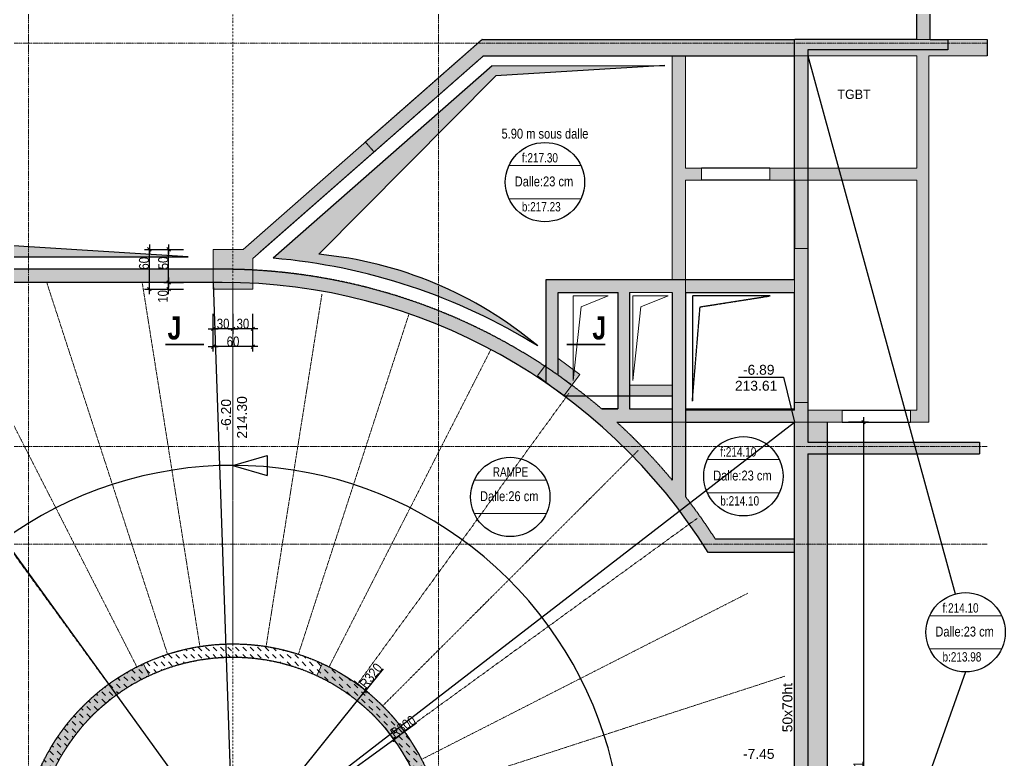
# Model space of a CAD drawing. Header units: millimetres. Extents: x -26249 to 60250, y -21218 to 23336.
# Drawn here: x -6370 to -4880, y 20428 to 21548 of the extents above; entities that cross this region are included whole.
import ezdxf
from ezdxf.enums import TextEntityAlignment as Align

# ---------------------------------------------------------------- set-up
doc = ezdxf.new("R2010")
doc.units = ezdxf.units.MM
for name, pattern in [('CACHEX2', [19.05, 12.7, -6.35]), ('Style de ligne -6', [1.04164, 0.625, -0.20828, 0.06943, -0.13893]), ('TIRETPTX2', [50.8, 25.4, -12.7, 0, -12.7]), ('VW-02', [0.69435, 0.48607, -0.20828])]:
    doc.linetypes.add(name, pattern=pattern)
for name, color, linetype in [('01_cote_gen', 4, 'Continuous'), ('01_linteaux', 2, 'Continuous'), ('01_murs_sup', 2, 'CACHEX2'), ('01_poch_BN', 9, 'Continuous'), ('01_poch_murs', 253, 'Continuous'), ('01_texte', 230, 'Continuous'), ('AA_COTES', 2, 'Continuous')]:
    doc.layers.add(name, color=color, linetype=linetype)
for name, color, linetype, lineweight in [('01_murs_coup', 5, 'Continuous', 60), ('B Général', 7, 'Continuous', 5), ('C ANNOTATIONS-prestations', 7, 'Continuous', 5)]:
    doc.layers.add(name, color=color, linetype=linetype, lineweight=lineweight)
doc.styles.add('Eurostile', font='')
doc.styles.add('impact', font='impact.ttf')
doc.styles.add('MATTE_TXT', font='arial.ttf')
doc.styles.add('STYLE2', font='ARIALN.TTF')
doc.styles.get('Eurostile').set_extended_font_data('Eurostile')
doc.dimstyles.new('JB50', dxfattribs={"dimscale": 0.1, "dimtxt": 150, "dimasz": 15, "dimexe": 0.1, "dimexo": 0.1, "dimgap": 0.09, "dimtad": 1, "dimdec": 1, "dimdsep": 46, "dimtxsty": 'STYLE2', "dimblk1": 'BOND_G', "dimblk2": 'BOND_D', "dimsah": 1, "dimcen": 1.5, "dimdle": 0.01, "dimse1": 1, "dimse2": 1, "dimclrd": 4, "dimclre": 2, "dimclrt": 6, "dimazin": 2, "dimtfac": 2.333333, "dimtdec": 1, "dimtix": 1, "dimtmove": 2, "dimatfit": 3, "dimldrblk": 'BOND_G', "dimfxl": 1, "dimtolj": 1, "dimtzin": 0, "dimarcsym": 0})
pattern_1 = [(135, (-42374.528, 30763.861), (-11.2253202, 9e-16), [7.9375, -7.9375])]

# ---------------------------------------------------------------- blocks, each defined once
blk = doc.blocks.new('BOND_D')
at = {"layer": 'AA_COTES', "color": 0}
for p, q in [((5, 0), (-5, 0)), ((-1.77, -1.77), (1.77, 1.77)), ((0, 5), (0, -15))]:
    blk.add_line(p, q, dxfattribs=at)
blk = doc.blocks.new('*D318')
at = {"layer": '01_cote_gen', "color": 4, "lineweight": -2, "ltscale": 3, "transparency": 16777216}
for p, q in [((-5769.9, 20484.1), (-5802.7, 20460.5)), ((-6047.3, 20284.2), (-5803.9, 20459.6))]:
    blk.add_line(p, q, dxfattribs=at)
at = {"layer": 'Defpoints', "color": 0, "ltscale": 3, "transparency": 16777216}
for p in [(-5803.9, 20459.6), (-6047.3, 20284.2)]:
    blk.add_point(p, dxfattribs=at)
at = {"layer": '01_cote_gen', "color": 4, "lineweight": -2, "ltscale": 3, "transparency": 16777216, "xscale": 1.5, "yscale": 1.5, "zscale": 1.5, "rotation": 215.7744916586666}
blk.add_blockref('BOND_D', (-5803.9, 20459.6), dxfattribs=at)
at = {"layer": '01_cote_gen', "color": 6, "ltscale": 3, "transparency": 16777216, "insert": (-5790.2, 20479), "char_height": 15, "attachment_point": 5, "rotation": 35.7745, "style": 'STYLE2'}
blk.add_mtext('\\A1;R300', dxfattribs=at)
blk = doc.blocks.new('BOND_G')
at = {"layer": 'AA_COTES', "color": 0}
for p, q in [((0, -5), (0, 15)), ((5, 0), (-5, 0)), ((1.77, 1.77), (-1.77, -1.77))]:
    blk.add_line(p, q, dxfattribs=at)
blk = doc.blocks.new('*D319')
at = {"layer": '01_cote_gen', "color": 4, "lineweight": -2, "ltscale": 3, "transparency": 16777216}
for p, q in [((-5820.5, 20566.3), (-5845.8, 20534.8)), ((-6047.3, 20284.2), (-5846.8, 20533.6))]:
    blk.add_line(p, q, dxfattribs=at)
at = {"layer": 'Defpoints', "color": 0, "ltscale": 3, "transparency": 16777216}
for p in [(-5846.8, 20533.6), (-6047.3, 20284.2)]:
    blk.add_point(p, dxfattribs=at)
at = {"layer": '01_cote_gen', "color": 4, "lineweight": -2, "ltscale": 3, "transparency": 16777216, "xscale": 1.5, "yscale": 1.5, "zscale": 1.5, "rotation": 231.1900700336635}
blk.add_blockref('BOND_D', (-5846.8, 20533.6), dxfattribs=at)
at = {"layer": '01_cote_gen', "color": 6, "ltscale": 3, "transparency": 16777216, "insert": (-5838.7, 20555.9), "char_height": 15, "attachment_point": 5, "rotation": 51.1901, "style": 'STYLE2'}
blk.add_mtext('\\A1;R320', dxfattribs=at)
blk = doc.blocks.new('*D342')
at = {"layer": '01_cote_gen', "color": 4, "lineweight": -2, "ltscale": 3, "transparency": 16777216}
blk.add_line((-5094.1, 20938.1), (-5094.1, 19887.1), dxfattribs=at)
at = {"layer": 'Defpoints', "color": 0, "ltscale": 3, "transparency": 16777216}
for p in [(-5126.1, 20939.6), (-5178.3, 19885.6), (-5094.1, 19885.6)]:
    blk.add_point(p, dxfattribs=at)
at = {"layer": '01_cote_gen', "color": 4, "lineweight": -2, "ltscale": 3, "transparency": 16777216, "xscale": 1.5, "yscale": 1.5, "zscale": 1.5}
for name, p, rotation in [('BOND_G', (-5094.1, 20939.6), 90), ('BOND_D', (-5094.1, 19885.6), 270)]:
    blk.add_blockref(name, p, dxfattribs=dict(at, rotation=rotation))
at = {"layer": '01_cote_gen', "color": 6, "ltscale": 3, "transparency": 16777216, "insert": (-5101.8, 20412.6), "char_height": 15, "attachment_point": 5, "rotation": 90, "style": 'STYLE2'}
blk.add_mtext('\\A1;551', dxfattribs=at)
blk = doc.blocks.new('*D343')
at = {"layer": '01_cote_gen', "color": 4, "lineweight": -2, "ltscale": 3, "transparency": 16777216}
blk.add_line((-6144.6, 21142.4), (-6144.6, 21149.4), dxfattribs=at)
at = {"layer": 'Defpoints', "color": 0, "ltscale": 3, "transparency": 16777216}
for p in [(-6144.6, 21150.9), (-6055.6, 21150.9), (-6055.6, 21140.9)]:
    blk.add_point(p, dxfattribs=at)
at = {"layer": '01_cote_gen', "color": 4, "lineweight": -2, "ltscale": 3, "transparency": 16777216, "xscale": 1.5, "yscale": 1.5, "zscale": 1.5}
for name, p, rotation in [('BOND_D', (-6144.6, 21150.9), 90), ('BOND_G', (-6144.6, 21140.9), 270)]:
    blk.add_blockref(name, p, dxfattribs=dict(at, rotation=rotation))
at = {"layer": '01_cote_gen', "color": 6, "ltscale": 3, "transparency": 16777216, "insert": (-6153.3, 21129.9), "char_height": 15, "attachment_point": 5, "rotation": 90, "style": 'STYLE2'}
blk.add_mtext('\\A1;10', dxfattribs=at)
blk = doc.blocks.new('*D344')
at = {"layer": '01_cote_gen', "color": 4, "lineweight": -2, "ltscale": 3, "transparency": 16777216}
blk.add_line((-6173.7, 21142.4), (-6173.7, 21199.4), dxfattribs=at)
at = {"layer": 'Defpoints', "color": 0, "ltscale": 3, "transparency": 16777216}
for p in [(-6173.7, 21200.9), (-6032.1, 21200.9), (-6017.3, 21140.9)]:
    blk.add_point(p, dxfattribs=at)
at = {"layer": '01_cote_gen', "color": 4, "lineweight": -2, "ltscale": 3, "transparency": 16777216, "xscale": 1.5, "yscale": 1.5, "zscale": 1.5}
for name, p, rotation in [('BOND_D', (-6173.7, 21200.9), 90), ('BOND_G', (-6173.7, 21140.9), 270)]:
    blk.add_blockref(name, p, dxfattribs=dict(at, rotation=rotation))
at = {"layer": '01_cote_gen', "color": 6, "ltscale": 3, "transparency": 16777216, "insert": (-6181.9, 21179.9), "char_height": 15, "attachment_point": 5, "rotation": 90, "style": 'STYLE2'}
blk.add_mtext('\\A1;60', dxfattribs=at)
blk = doc.blocks.new('*D345')
at = {"layer": '01_cote_gen', "color": 4, "lineweight": -2, "ltscale": 3, "transparency": 16777216}
blk.add_line((-6144.6, 21152.4), (-6144.6, 21199.4), dxfattribs=at)
at = {"layer": 'Defpoints', "color": 0, "ltscale": 3, "transparency": 16777216}
for p in [(-6144.6, 21200.9), (-6055.1, 21200.9), (-6055.1, 21150.9)]:
    blk.add_point(p, dxfattribs=at)
at = {"layer": '01_cote_gen', "color": 4, "lineweight": -2, "ltscale": 3, "transparency": 16777216, "xscale": 1.5, "yscale": 1.5, "zscale": 1.5}
for name, p, rotation in [('BOND_D', (-6144.6, 21200.9), 90), ('BOND_G', (-6144.6, 21150.9), 270)]:
    blk.add_blockref(name, p, dxfattribs=dict(at, rotation=rotation))
at = {"layer": '01_cote_gen', "color": 6, "ltscale": 3, "transparency": 16777216, "insert": (-6152.8, 21180.4), "char_height": 15, "attachment_point": 5, "rotation": 90, "style": 'STYLE2'}
blk.add_mtext('\\A1;50', dxfattribs=at)
blk = doc.blocks.new('*D346')
at = {"layer": '01_cote_gen', "color": 4, "lineweight": -2, "ltscale": 3, "transparency": 16777216}
blk.add_line((-6048.8, 21080.9), (-6075.8, 21080.9), dxfattribs=at)
at = {"layer": 'Defpoints', "color": 0, "ltscale": 3, "transparency": 16777216}
for p in [(-6077.3, 21200.9), (-6047.3, 21087.4), (-6077.3, 21080.9)]:
    blk.add_point(p, dxfattribs=at)
at = {"layer": '01_cote_gen', "color": 4, "lineweight": -2, "ltscale": 3, "transparency": 16777216, "xscale": 1.5, "yscale": 1.5, "zscale": 1.5, "rotation": 180}
blk.add_blockref('BOND_D', (-6077.3, 21080.9), dxfattribs=at)
at = {"layer": '01_cote_gen', "color": 4, "lineweight": -2, "ltscale": 3, "transparency": 16777216, "xscale": 1.5, "yscale": 1.5, "zscale": 1.5}
blk.add_blockref('BOND_G', (-6047.3, 21080.9), dxfattribs=at)
at = {"layer": '01_cote_gen', "color": 6, "ltscale": 3, "transparency": 16777216, "insert": (-6062.3, 21088.5), "char_height": 15, "attachment_point": 5, "style": 'STYLE2'}
blk.add_mtext('\\A1;30', dxfattribs=at)
blk = doc.blocks.new('*D347')
at = {"layer": '01_cote_gen', "color": 4, "lineweight": -2, "ltscale": 3, "transparency": 16777216}
blk.add_line((-6018.8, 21080.9), (-6045.8, 21080.9), dxfattribs=at)
at = {"layer": 'Defpoints', "color": 0, "ltscale": 3, "transparency": 16777216}
for p in [(-6017.3, 21140.9), (-6047.3, 21080.9), (-6047.3, 21073.4)]:
    blk.add_point(p, dxfattribs=at)
at = {"layer": '01_cote_gen', "color": 4, "lineweight": -2, "ltscale": 3, "transparency": 16777216, "xscale": 1.5, "yscale": 1.5, "zscale": 1.5, "rotation": 180}
blk.add_blockref('BOND_D', (-6047.3, 21080.9), dxfattribs=at)
at = {"layer": '01_cote_gen', "color": 4, "lineweight": -2, "ltscale": 3, "transparency": 16777216, "xscale": 1.5, "yscale": 1.5, "zscale": 1.5}
blk.add_blockref('BOND_G', (-6017.3, 21080.9), dxfattribs=at)
at = {"layer": '01_cote_gen', "color": 6, "ltscale": 3, "transparency": 16777216, "insert": (-6032.3, 21088.5), "char_height": 15, "attachment_point": 5, "style": 'STYLE2'}
blk.add_mtext('\\A1;30', dxfattribs=at)
blk = doc.blocks.new('*D88')
at = {"layer": '01_cote_gen', "color": 4, "lineweight": -2, "ltscale": 3, "transparency": 16777216}
blk.add_line((-6018.8, 21053.9), (-6075.8, 21053.9), dxfattribs=at)
at = {"layer": 'Defpoints', "color": 0, "ltscale": 3, "transparency": 16777216}
for p in [(-6077.3, 21103.4), (-6017.3, 21071.4), (-6077.3, 21053.9)]:
    blk.add_point(p, dxfattribs=at)
at = {"layer": '01_cote_gen', "color": 4, "lineweight": -2, "ltscale": 3, "transparency": 16777216, "xscale": 1.5, "yscale": 1.5, "zscale": 1.5, "rotation": 180}
blk.add_blockref('BOND_D', (-6077.3, 21053.9), dxfattribs=at)
at = {"layer": '01_cote_gen', "color": 4, "lineweight": -2, "ltscale": 3, "transparency": 16777216, "xscale": 1.5, "yscale": 1.5, "zscale": 1.5}
blk.add_blockref('BOND_G', (-6017.3, 21053.9), dxfattribs=at)
at = {"layer": '01_cote_gen', "color": 6, "ltscale": 3, "transparency": 16777216, "insert": (-6047.3, 21061.5), "char_height": 15, "attachment_point": 5, "style": 'STYLE2'}
blk.add_mtext('\\A1;60', dxfattribs=at)

msp = doc.modelspace()

# ---------------------------------------------------------------- hatches: boundary and pattern name
at = {"layer": '01_murs_sup', "ltscale": 3}
h = msp.add_hatch(dxfattribs=at)
h.set_pattern_fill('DASH', color=256, scale=2.5, angle=135)
h.set_pattern_definition(pattern_1)
h.paths.add_polyline_path([(-4966.33, 21518.602), (-4993.33, 21518.602), (-4993.33, 22053.615, -0.4144497), (-5033.336, 22071.589), (-5125.371, 22071.589, -0.69006556), (-5183.336, 22071.589), (-5275.371, 22071.589, -0.69006556), (-5333.336, 22071.589), (-5425.371, 22071.589, -0.68666796), (-5483.233, 22071.322), (-5575.17, 22070.47, -0.66670859), (-5632.35, 22068.029, 0.01891787), (-5722.647, 22056.904, -0.68126896), (-5779.367, 22046.324, 0.01891333), (-5867.581, 22024.154, -0.68126896), (-5922.564, 22006.662, 0.01891333), (-6007.371, 21973.784, -0.01423605), (-6007.321, 21972.019, -0.50361603), (-6047.344, 21942.362), (-6047.344, 21927.895, -0.10499224), (-5572.746, 22046.589), (-5013.33, 22046.589), (-5013.33, 21518.602), (-5198.323, 21518.602), (-5198.326, 21155.602), (-5573.58, 21155.602), (-5573.58, 21022.833, -0.00615357), (-5555.58, 21010.544), (-5555.58, 21135.602), (-5465.58, 21135.602), (-5465.58, 20959.602), (-5489.722, 20959.602, 0.02351984), (-5555.58, 21010.544, 0.14927664), (-6047.344, 21170.775), (-6047.344, 21150.771, -0.25407755), (-5328.928, 20742.602), (-5198.329, 20742.602), (-5198.333, 20284.242), (-5178.33, 20284.242), (-5178.33, 20891.547), (-4918.616, 20891.547), (-4918.616, 20909.547), (-5178.33, 20909.547), (-5178.33, 21502.602), (-4966.33, 21502.602)])
h.paths.add_polyline_path([(-5198.326, 21135.602), (-5198.327, 20959.602), (-5363.33, 20959.602), (-5363.33, 20939.602), (-5198.328, 20939.602), (-5198.329, 20762.602), (-5317.898, 20762.602, 0.02228495), (-5363.33, 20827.102), (-5363.33, 20939.602), (-5383.33, 20939.602), (-5383.33, 20852.024, 0.03424284), (-5467.033, 20939.602), (-5383.33, 20939.602), (-5383.33, 20959.602), (-5447.58, 20959.602), (-5447.58, 20959.602), (-5447.58, 21135.602), (-5383.33, 21135.602), (-5383.33, 20959.602), (-5363.33, 20959.602), (-5363.33, 21135.602)], flags=16)
h.paths.add_polyline_path([(-5198.323, 21518.602), (-5670.62, 21518.602), (-5847.21, 21363.378), (-5834.006, 21348.356), (-5668.768, 21493.602), (-5198.323, 21493.602)], flags=17)
h = msp.add_hatch(dxfattribs=at)
h.set_pattern_fill('DASH', color=256, scale=2.5, angle=135)
h.set_pattern_definition(pattern_1)
h.paths.add_polyline_path([(-6047.344, 21927.895), (-6047.344, 21942.362, -0.11781311), (-6059.777, 21949.645, 0.01891333), (-6139.883, 21906.56, -0.0451712), (-6139.379, 21900.993, -0.61710708), (-6188.913, 21876.143, 0.01891333), (-6263.095, 21823.51, -0.07619286), (-6261.672, 21814.225, -0.57521779), (-6308, 21787.279, 0.01891333), (-6375.126, 21725.901, -0.10736101), (-6372.332, 21713.039, -0.53479232), (-6415.221, 21684.41, 0.01891333), (-6474.266, 21615.222, -0.13873675), (-6469.671, 21598.981, -0.49568183), (-6508.939, 21569.104, 0.01891333), (-6559.002, 21493.163, -0.1703828), (-6552.203, 21473.79, -0.45775191), (-6587.723, 21443.122, 0.01891333), (-6628.041, 21361.588, -0.202364), (-6618.668, 21339.378, -0.42088055), (-6650.372, 21308.386, 0.0094054), (-6666.082, 21265.957), (-6690.554, 21184.398, -0.23245194), (-6678.493, 21159.856, -0.39264435), (-6707.195, 21128.941), (-6722.381, 21078.33, -0.23012756), (-6710.535, 21053.955, -0.39010005), (-6738.964, 21023.062), (-6765.53, 20934.526, -0.22696715), (-6753.975, 20910.383, -0.38664349), (-6782.034, 20879.523), (-6808.68, 20790.718, -0.22379554), (-6797.416, 20766.811, -0.38317802), (-6825.102, 20735.989), (-6851.832, 20646.904, -0.22061203), (-6840.856, 20623.239, -0.37970291), (-6868.168, 20592.459), (-6894.779, 20503.775, -0.23323419), (-6882.644, 20479.176, -0.39358937), (-6911.447, 20448.254), (-6937.927, 20360.102, -0.23315293), (-6925.8, 20335.509, -0.31949789), (-6946.643, 20306.22), (-6946.112, 20284.242), (-6921.104, 20284.242), (-6922.111, 20325.856), (-6674.268, 21150.928), (-6063.828, 21150.928, -0.00476163), (-6047.344, 21150.771), (-6047.344, 21170.775, 0.00465407), (-6063.828, 21170.928), (-6668.26, 21170.928), (-6640.5, 21263.342, -0.19637811)])
h = msp.add_hatch(dxfattribs=at)
h.set_pattern_fill('DASH', color=256, scale=2.5, angle=135)
h.set_pattern_definition(pattern_1)
h.paths.add_polyline_path([(-6047.344, 20604.242), (-6047.344, 20584.242, -0.41421356), (-5747.344, 20284.242), (-5727.344, 20284.242, 0.41421356)])
h.paths.add_polyline_path([(-5727.344, 20284.242), (-5747.344, 20284.242, -0.41421356), (-6047.344, 19984.242), (-6047.344, 19964.242, 0.41421356)])
h.paths.add_polyline_path([(-6347.344, 20284.242), (-6367.344, 20284.242, 0.41421356), (-6047.344, 19964.242), (-6047.344, 19984.242, -0.41421356)])
h.paths.add_polyline_path([(-6047.344, 20584.242), (-6047.344, 20604.242, 0.41421356), (-6367.344, 20284.242), (-6347.344, 20284.242, -0.41421356)])
at = {"layer": '01_poch_BN', "ltscale": 3}
h = msp.add_hatch(color=256, dxfattribs=at)
h.dxf.hatch_style = 1
h.paths.add_polyline_path([(-5178.33, 20939.64), (-5198.279, 20939.64), (-5198.328, 20939.602), (-5198.328, 20902.894), (-5148.328, 20902.894), (-5148.328, 20909.547), (-5178.33, 20909.547)])
h.paths.add_polyline_path([(-5148.328, 20939.64), (-5178.33, 20939.64), (-5178.33, 20909.547), (-5148.328, 20909.547)])
h.paths.add_polyline_path([(-5148.328, 20902.894), (-5198.328, 20902.894), (-5198.329, 20754.894), (-5178.33, 20754.894), (-5178.33, 20891.547), (-5148.328, 20891.547)])
h.paths.add_polyline_path([(-5148.328, 20891.547), (-5178.33, 20891.547), (-5178.33, 20754.894), (-5148.329, 20754.894)], flags=17)
h.paths.add_polyline_path([(-5178.33, 20754.894), (-5198.329, 20754.894), (-5198.332, 20418.712), (-5178.33, 20421.88)], flags=16)
h.paths.add_polyline_path([(-5148.329, 20754.894), (-5198.329, 20754.894), (-5198.332, 20388.609), (-5198.321, 20388.586), (-5198.329, 20388.585), (-5198.331, 20144.894), (-5148.334, 20144.894)])
h = msp.add_hatch(color=256, dxfattribs=at)
h.dxf.hatch_style = 1
h.paths.add_polyline_path([(-5178.33, 20754.894), (-5198.329, 20754.894), (-5198.332, 20418.712), (-5178.33, 20421.88)])
at = {"layer": '01_poch_murs', "ltscale": 3}
h = msp.add_hatch(color=256, dxfattribs=at)
h.dxf.hatch_style = 1
h.paths.add_polyline_path([(-5033.336, 22071.589), (-5125.371, 22071.589, -0.69006556), (-5183.336, 22071.589), (-5275.371, 22071.589, -0.69006556), (-5333.336, 22071.589), (-5425.371, 22071.589, -0.68666796), (-5483.233, 22071.322), (-5575.17, 22070.47, -0.66670859), (-5632.35, 22068.029, 0.01891787), (-5722.647, 22056.904, -0.20580765), (-5736.395, 22036.645), (-5736.395, 22029.215, -0.05293556), (-5488.325, 22046.589), (-5013.33, 22046.589), (-5013.33, 22052.917, -0.23263502)])
h.paths.add_polyline_path([(-5736.395, 22029.215), (-5736.395, 22036.645, -0.41699438), (-5779.367, 22046.324, 0.01891333), (-5867.581, 22024.154, -0.68126896), (-5922.564, 22006.662, 0.01891333), (-6007.371, 21973.784, -0.01423605), (-6007.321, 21972.019, -0.50361603), (-6047.344, 21942.362), (-6047.344, 21927.895, -0.0697597)])
h.paths.add_polyline_path([(-6047.344, 21927.895), (-6047.344, 21942.362, -0.11781311), (-6059.777, 21949.645, 0.01891333), (-6139.883, 21906.56, -0.0451712), (-6139.379, 21900.993, -0.61710708), (-6188.913, 21876.143, 0.01891333), (-6263.095, 21823.51, -0.07619286), (-6261.672, 21814.225, -0.57521779), (-6308, 21787.279, 0.01349978), (-6356.393, 21743.983), (-6356.393, 21709.262, -0.08088505)])
h.paths.add_polyline_path([(-6356.393, 21709.262), (-6356.393, 21743.983, 0.00541217), (-6375.126, 21725.901, -0.10736101), (-6372.332, 21713.039, -0.53479232), (-6415.221, 21684.41, 0.01891333), (-6474.266, 21615.222, -0.13873675), (-6469.671, 21598.981, -0.49568183), (-6508.939, 21569.104, 0.01408744), (-6546.778, 21512.894), (-6517.064, 21512.894, -0.05401596)])
h = msp.add_hatch(color=256, dxfattribs=at)
h.dxf.hatch_style = 1
h.paths.add_polyline_path([(-6047.344, 21875.384), (-6047.344, 21905.592, 0.08307038), (-6356.393, 21680.97), (-6356.393, 21635.306, -0.08489478)])
h.paths.add_polyline_path([(-5736.395, 21988.218), (-5736.395, 22008.897, 0.07111294), (-6047.344, 21905.592), (-6047.344, 21875.384, -0.07161058)])
h.paths.add_polyline_path([(-5506.321, 22012.533), (-5032.65, 22026.647), (-5570.751, 22026.647, 0.03602076), (-5736.395, 22008.897), (-5736.395, 21988.218, -0.04995377)])
h.paths.add_polyline_path([(-6356.393, 21635.306), (-6356.393, 21680.97, 0.04688702), (-6493.099, 21512.894), (-6454.063, 21512.894, -0.03376747)])
h.paths.add_polyline_path([(-6454.063, 21512.894), (-6493.099, 21512.894, 0.07741648), (-6643.15, 21189.65), (-6356.393, 21189.65), (-6356.393, 21204.91), (-6600.65, 21220.361, -0.07082697)])
h.paths.add_polyline_path([(-6356.393, 21204.91), (-6356.393, 21189.65), (-6115.15, 21189.65)])
h = msp.add_hatch(color=256, dxfattribs=at)
h.dxf.hatch_style = 1
h.paths.add_polyline_path([(-4907.15, 21512.894), (-5677.115, 21512.894), (-5736.395, 21460.786), (-5736.395, 21434.157), (-5668.768, 21493.602), (-5383.33, 21493.602), (-5383.33, 21155.602), (-5573.58, 21155.602), (-5573.58, 20998.861), (-5546.903, 20979.602), (-5535.192, 20995.329), (-5556.33, 21011.069), (-5555.58, 21135.602), (-5465.117, 21135.602), (-5465.117, 20979.602), (-5383.33, 20979.602), (-5383.33, 20939.64), (-5126.097, 20939.64), (-5126.097, 20957.64), (-5178.33, 20957.64), (-5178.33, 20969.602), (-5198.33, 20969.602), (-5198.33, 20957.64), (-5363.33, 20957.64), (-5363.33, 21305.602), (-5338.956, 21305.602), (-5338.956, 21323.602), (-5363.33, 21323.602), (-5363.33, 21493.602), (-5013.253, 21493.602), (-5013.253, 21323.602), (-5235.756, 21323.602), (-5235.756, 21305.602), (-5013.253, 21305.602), (-5013.253, 20957.64), (-5022.897, 20957.64), (-5022.897, 20939.64), (-4995.253, 20939.64), (-4995.253, 21493.602), (-4907.15, 21493.602)])
h.paths.add_polyline_path([(-5383.33, 20995.643), (-5447.58, 20995.643), (-5447.58, 21135.602), (-5383.33, 21135.602)], flags=16)
h.paths.add_polyline_path([(-5389.615, 21130.602), (-5430.885, 21113.991), (-5442.58, 21002.8), (-5442.58, 21130.602)], flags=0)
h.paths.add_polyline_path([(-4907.15, 21518.602), (-5670.62, 21518.602), (-5677.115, 21512.894), (-4907.15, 21512.894)])
h.paths.add_polyline_path([(-5736.395, 21434.157), (-5736.395, 21460.786), (-6032.106, 21200.851), (-6047.344, 21200.851), (-6047.344, 21140.851), (-6017.344, 21140.851), (-6017.344, 21187.198)])
h.paths.add_polyline_path([(-6047.344, 21200.851), (-6077.344, 21200.851), (-6077.344, 21140.851), (-6047.344, 21140.851)])
h.paths.add_polyline_path([(-5178.33, 21202.402), (-5198.33, 21202.402), (-5198.33, 20969.602), (-5178.33, 20969.602)], flags=17)
h = msp.add_hatch(color=256, dxfattribs=at)
h.dxf.hatch_style = 1
h.paths.add_polyline_path([(-5394.65, 21478.861), (-5655.564, 21478.581), (-5736.395, 21407.529), (-5736.395, 21376.341), (-5650.15, 21463.361)])
h.paths.add_polyline_path([(-5736.395, 21376.341), (-5736.395, 21407.529), (-5986.564, 21187.626, -0.07125994), (-5736.395, 21129.654), (-5736.395, 21147.191, 0.07779201), (-5917.558, 21193.551)])
h.paths.add_polyline_path([(-5736.395, 21147.191), (-5736.395, 21129.654, -0.04634401), (-5586.503, 21054.903, 0.07317532)])
h = msp.add_hatch(color=256, dxfattribs=at)
h.dxf.hatch_style = 1
h.paths.add_polyline_path([(-5573.58, 21022.833, 0.00078716), (-5575.904, 21024.373), (-5587.006, 21009.465), (-5573.58, 20999.468)])
h.paths.add_polyline_path([(-5573.58, 21027.494), (-5575.904, 21024.373, -0.00078716), (-5573.58, 21022.833)])
h.paths.add_polyline_path([(-5555.58, 21035.936), (-5555.58, 21010.544, -0.00718338), (-5534.958, 20995.643), (-5523.013, 21011.684), (-5531.218, 21017.794), (-5532.795, 21002.8), (-5532.795, 21018.969)])
h = msp.add_hatch(color=256, dxfattribs=at)
h.dxf.hatch_style = 1
h.paths.add_polyline_path([(-5912.277, 20574.339), (-5920.718, 20556.208, -0.29163258), (-5747.344, 20284.242), (-5736.395, 20284.242), (-5736.395, 20359.81, 0.22799345)])
h.paths.add_polyline_path([(-5736.395, 20284.242), (-5747.344, 20284.242, -0.12135619), (-5781.671, 20144.894), (-5759.278, 20144.894, 0.05308695), (-5736.395, 20208.673)])
h.paths.add_polyline_path([(-5736.395, 20359.81), (-5736.395, 20284.242), (-5727.344, 20284.242, 0.05967155)])
h.paths.add_polyline_path([(-5727.344, 20284.242), (-5736.395, 20284.242), (-5736.395, 20208.673, 0.05967155)])
h.paths.add_polyline_path([(-5759.278, 20144.894), (-5781.671, 20144.894, -0.27884077), (-6047.344, 19984.242), (-6047.344, 19964.242, 0.28762041)])
h.paths.add_polyline_path([(-6313.017, 20144.894), (-6335.41, 20144.894, 0.28762041), (-6047.344, 19964.242), (-6047.344, 19984.242, -0.27884077)])
h.paths.add_polyline_path([(-6347.344, 20284.242), (-6356.393, 20284.242), (-6356.393, 20201.241, 0.04707821), (-6335.41, 20144.894), (-6313.017, 20144.894, -0.12135619)])
h.paths.add_polyline_path([(-6356.393, 20284.242), (-6367.344, 20284.242, 0.06568881), (-6356.393, 20201.241)])
h.paths.add_polyline_path([(-6356.393, 20367.243, 0.06568881), (-6367.344, 20284.242), (-6356.393, 20284.242)])
h.paths.add_polyline_path([(-6173.97, 20556.208), (-6182.412, 20574.339, 0.22169673), (-6356.393, 20367.243), (-6356.393, 20284.242), (-6347.344, 20284.242, -0.29163258)])

# ---------------------------------------------------------------- linework, layer by layer
at = {"layer": '01_cote_gen', "ltscale": 3}
for p, q in [((-6115.15, 21189.65), (-6600.65, 21220.361)), ((-6643.15, 21189.65), (-6115.15, 21189.65)), ((-4918.616, 20909.547), (-4918.616, 20891.547))]:
    msp.add_line(p, q, dxfattribs=at)
for centre, radius, start, end in [((-5530.536, 20869.62), 1157.726, 88.009343, 163.952733), ((-5499.974, 20851.812), 1160.739, 90.313258, 161.487465)]:
    msp.add_arc(centre, radius, start, end, dxfattribs=at)
at = {"layer": '01_linteaux'}
for p, q in [((-5013.33, 21518.602), (-5013.33, 22046.589)), ((-5235.756, 21323.602), (-5338.956, 21323.602)), ((-5235.756, 21305.602), (-5338.956, 21305.602)), ((-5198.325, 21305.602), (-5198.325, 21202.402)), ((-5178.33, 21305.602), (-5178.33, 21206.075)), ((-6075.669, 21170.849), (-6668.284, 21170.849)), ((-6063.828, 21150.928), (-6674.268, 21150.928)), ((-5126.097, 20957.64), (-5022.897, 20957.64)), ((-5198.334, 20134.602), (-5198.328, 20939.64)), ((-5148.334, 20134.602), (-5148.328, 20939.64)), ((-5126.097, 20939.64), (-5022.897, 20939.64))]:
    msp.add_line(p, q, dxfattribs=at)
at = {"layer": '01_linteaux', "linetype": 'TIRETPTX2', "ltscale": 0.07}
msp.add_arc((-5530.536, 20869.62), 1213.726, 91.990923, 160.61055, dxfattribs=at)
at = {"layer": '01_linteaux'}
msp.add_arc((-6063.828, 20285.433), 865.495, 31.885061, 90, dxfattribs=at)
at = {"layer": '01_murs_coup', "linetype": 'TIRETPTX2', "lineweight": 5, "ltscale": 0.1}
msp.add_line((-6047.344, 22380.041), (-6047.344, 19006.33), dxfattribs=at)
at = {"layer": '01_murs_coup', "linetype": 'Continuous', "lineweight": 5}
for p, q in [((-5670.62, 21518.602), (-6032.106, 21200.851)), ((-5670.62, 21518.602), (-6024.129, 21207.863)), ((-5670.62, 21518.602), (-4907.15, 21518.602)), ((-5670.62, 21518.602), (-4907.15, 21518.602)), ((-5668.768, 21493.602), (-6017.344, 21187.198)), ((-5668.768, 21493.602), (-6005.999, 21197.171)), ((-5668.768, 21493.602), (-5383.33, 21493.602)), ((-5668.768, 21493.602), (-5383.33, 21493.602)), ((-5383.33, 21155.602), (-5383.33, 21493.602)), ((-5383.33, 21155.602), (-5383.33, 21493.602)), ((-5363.33, 21323.602), (-5363.33, 21493.602)), ((-5363.33, 21323.602), (-5363.33, 21493.602)), ((-5363.33, 21493.602), (-5013.253, 21493.602)), ((-5363.33, 21493.602), (-5013.253, 21493.602)), ((-5013.253, 21323.602), (-5013.253, 21493.602)), ((-5013.253, 21323.602), (-5013.253, 21493.602)), ((-4995.253, 20939.64), (-4995.253, 21493.602)), ((-4995.253, 20939.64), (-4995.253, 21493.602)), ((-4995.253, 21493.602), (-4907.15, 21493.602)), ((-4995.253, 21493.602), (-4907.15, 21493.602)), ((-5630.159, 21327.752), (-5521.14, 21327.752)), ((-5363.33, 21323.602), (-5338.956, 21323.602)), ((-5363.33, 21323.602), (-5338.956, 21323.602)), ((-5338.956, 21305.602), (-5338.956, 21323.602)), ((-5235.756, 21323.602), (-5013.253, 21323.602)), ((-5235.756, 21323.602), (-5013.253, 21323.602)), ((-5235.756, 21305.602), (-5235.756, 21323.602)), ((-5363.33, 20957.64), (-5363.33, 21305.602)), ((-5363.33, 20957.64), (-5363.33, 21305.602)), ((-5363.33, 21305.602), (-5338.956, 21305.602)), ((-5363.33, 21305.602), (-5338.956, 21305.602)), ((-5235.756, 21305.602), (-5013.253, 21305.602)), ((-5178.33, 21305.602), (-5013.253, 21305.602)), ((-5013.253, 20957.64), (-5013.253, 21305.602)), ((-5013.253, 20957.64), (-5013.253, 21305.602)), ((-5630.159, 21277.602), (-5521.14, 21277.602)), ((-6077.344, 21200.851), (-6077.344, 21140.851)), ((-6032.106, 21200.851), (-6077.344, 21200.851)), ((-5198.33, 21202.402), (-5198.33, 20957.64)), ((-5198.33, 21202.402), (-5198.33, 20957.64)), ((-5198.33, 21202.402), (-5178.33, 21202.402)), ((-5178.33, 21202.402), (-5178.33, 20957.64)), ((-5178.33, 21202.402), (-5178.33, 20957.64)), ((-6017.344, 21187.198), (-6017.344, 21140.851)), ((-5383.33, 21155.602), (-5573.58, 21155.602)), ((-5573.58, 21155.602), (-5573.58, 21027.494)), ((-6017.344, 21140.851), (-6077.344, 21140.851)), ((-5555.58, 21135.602), (-5556.178, 21036.381)), ((-5465.117, 21135.602), (-5555.58, 21135.602)), ((-5465.117, 20979.602), (-5465.117, 21135.602)), ((-5447.58, 21135.602), (-5383.33, 21135.602)), ((-5447.58, 21135.602), (-5383.33, 21135.602)), ((-5383.33, 21135.602), (-5447.58, 21135.602)), ((-5447.58, 20995.643), (-5447.58, 21135.602)), ((-5383.33, 20995.643), (-5383.33, 21135.602)), ((-5383.33, 20995.643), (-5383.33, 21135.602)), ((-5587.006, 21009.465), (-5573.58, 21027.494)), ((-5523.013, 21011.684), (-5556.178, 21036.381)), ((-5546.903, 20979.602), (-5523.013, 21011.684)), ((-5546.903, 20979.602), (-5587.006, 21009.465)), ((-5546.903, 20979.602), (-5573.58, 20998.861)), ((-5556.33, 21011.069), (-5535.192, 20995.329)), ((-5447.58, 20995.643), (-5383.33, 20995.643)), ((-5383.33, 20979.602), (-5465.117, 20979.602)), ((-5383.33, 20939.64), (-5383.33, 20979.602)), ((-5383.33, 20939.64), (-5383.33, 20979.602)), ((-5198.329, 20969.602), (-5178.399, 20969.602)), ((-5188.329, 20969.602), (-5178.399, 20969.602)), ((-5363.33, 20957.64), (-5198.33, 20957.64)), ((-5363.33, 20957.64), (-5198.33, 20957.64)), ((-5178.33, 20957.64), (-5126.097, 20957.64)), ((-5178.33, 20957.64), (-5126.097, 20957.64)), ((-5126.097, 20939.64), (-5126.097, 20957.64)), ((-5022.897, 20957.64), (-5013.253, 20957.64)), ((-5022.897, 20957.64), (-5013.253, 20957.64)), ((-5022.897, 20939.64), (-5022.897, 20957.64)), ((-5383.33, 20939.64), (-5126.097, 20939.64)), ((-5383.33, 20939.64), (-5126.097, 20939.64)), ((-5022.897, 20939.64), (-4995.253, 20939.64)), ((-5022.897, 20939.64), (-4995.253, 20939.64)), ((-5330.159, 20882.935), (-5221.14, 20882.935)), ((-5682.659, 20851.654), (-5573.64, 20851.654)), ((-5330.159, 20832.786), (-5221.14, 20832.786)), ((-5682.659, 20801.505), (-5573.64, 20801.505)), ((-4994.159, 20646.935), (-4885.14, 20646.935)), ((-4994.159, 20596.786), (-4885.14, 20596.786)), ((-6182.412, 20574.339), (-6173.97, 20556.208)), ((-5912.277, 20574.339), (-5920.718, 20556.208))]:
    msp.add_line(p, q, dxfattribs=at)
for centre, radius, start, end in [((-5530.536, 20869.62), 1177.726, 87.946051, 160.469587), ((-6047.344, 20284.242), 320, 114.96638, 65.03362), ((-6047.344, 20284.242), 300, 114.96638, 65.03362)]:
    msp.add_arc(centre, radius, start, end, dxfattribs=at)
at = {"layer": '01_murs_sup', "ltscale": 0.05}
for p, q in [((-4993.33, 21518.602), (-4993.33, 22071.589)), ((-5670.62, 21518.602), (-5847.21, 21363.378)), ((-5670.62, 21518.602), (-5198.33, 21518.602)), ((-5198.326, 21155.602), (-5198.323, 21518.602)), ((-5013.33, 21518.602), (-5198.323, 21518.602)), ((-4993.33, 21518.602), (-4966.33, 21518.602)), ((-4966.33, 21518.602), (-4966.33, 21502.602)), ((-5668.768, 21493.602), (-5834.006, 21348.356)), ((-5668.768, 21493.602), (-5198.33, 21493.602)), ((-5178.33, 21502.602), (-5178.33, 20909.547)), ((-4966.33, 21502.602), (-5178.33, 21502.602)), ((-5834.006, 21348.356), (-5847.21, 21363.378)), ((-5573.58, 21155.602), (-5198.326, 21155.602)), ((-5573.58, 20998.861), (-5573.58, 21155.602)), ((-5573.58, 21155.602), (-5198.326, 21155.602)), ((-5573.58, 20998.861), (-5573.58, 21155.602)), ((-5573.58, 20998.861), (-5573.58, 21155.602)), ((-5555.58, 21135.602), (-5465.58, 21135.602)), ((-5555.58, 21010.544), (-5555.58, 21135.602)), ((-5555.58, 21135.602), (-5465.58, 21135.602)), ((-5555.58, 21135.602), (-5465.58, 21135.602)), ((-5555.58, 21010.544), (-5555.58, 21135.602)), ((-5555.58, 21010.544), (-5555.58, 21135.602)), ((-5465.58, 21135.602), (-5465.58, 20959.602)), ((-5465.58, 21135.602), (-5465.58, 20959.602)), ((-5447.58, 21135.602), (-5447.58, 20959.602)), ((-5447.58, 21135.602), (-5447.58, 20959.602)), ((-5383.33, 21135.602), (-5383.33, 20959.602)), ((-5383.33, 21135.602), (-5383.33, 20959.602)), ((-5383.33, 21135.602), (-5383.33, 20852.024)), ((-5383.33, 21135.602), (-5383.33, 20852.024)), ((-5363.33, 21135.602), (-5198.326, 21135.602)), ((-5363.33, 21135.602), (-5198.326, 21135.602)), ((-5363.33, 21135.602), (-5363.33, 20959.602)), ((-5363.33, 21135.602), (-5198.326, 21135.602)), ((-5363.33, 21135.602), (-5198.326, 21135.602)), ((-5363.33, 21135.602), (-5363.33, 20827.102)), ((-5363.33, 21135.602), (-5363.33, 20827.102)), ((-5198.327, 20959.602), (-5198.326, 21135.602)), ((-5198.327, 20959.602), (-5198.326, 21135.602)), ((-5546.903, 20979.602), (-5383.33, 20979.602)), ((-5465.58, 20959.602), (-5489.722, 20959.602)), ((-5489.722, 20959.602), (-5465.58, 20959.602)), ((-5489.722, 20959.602), (-5465.58, 20959.602)), ((-5447.58, 20959.602), (-5383.33, 20959.602)), ((-5447.58, 20959.602), (-5383.33, 20959.602)), ((-5363.33, 20959.602), (-5198.327, 20959.602)), ((-5363.33, 20959.602), (-5198.327, 20959.602)), ((-5467.033, 20939.602), (-5383.33, 20939.602)), ((-5467.033, 20939.602), (-5383.33, 20939.602)), ((-5383.33, 20939.602), (-5383.33, 20852.024)), ((-5383.33, 20939.602), (-5383.33, 20852.024)), ((-5363.33, 20939.602), (-5363.33, 20827.102)), ((-5363.33, 20939.602), (-5198.328, 20939.602)), ((-5363.33, 20939.602), (-5198.328, 20939.602)), ((-5178.328, 20909.547), (-4918.616, 20909.547)), ((-5178.33, 20891.547), (-4918.616, 20891.547)), ((-5178.33, 20891.547), (-5178.33, 20150.602)), ((-5198.329, 20762.602), (-5317.898, 20762.602)), ((-5198.329, 20762.602), (-5317.898, 20762.602)), ((-5198.329, 20742.602), (-5328.928, 20742.602)), ((-5198.329, 20742.602), (-5328.928, 20742.602)), ((-5198.335, 20057.603), (-5198.329, 20742.602))]:
    msp.add_line(p, q, dxfattribs=at)
at = {"layer": '01_murs_sup', "ltscale": 0.05, "flags": 128}
msp.add_lwpolyline([(-5341.1, 21113.991), (-5235.295, 21130.602), (-5352.795, 21130.602), (-5352.795, 20971.214)], close=True, dxfattribs=at)
at = {"layer": '01_murs_sup', "ltscale": 0.05}
for radius in [320, 300]:
    msp.add_circle((-6047.344, 20284.242), radius, dxfattribs=at)
for centre, radius, start, end in [((-5530.536, 20869.62), 1177.726, 91.990657, 160.469587), ((-6063.828, 20285.433), 885.495, 55.031702, 90.766182), ((-6063.828, 20285.433), 885.495, 49.583104, 54.972461), ((-6063.828, 20285.433), 885.495, 49.583104, 54.972461), ((-6063.828, 20285.433), 885.495, 39.781155, 47.625971), ((-6063.828, 20285.433), 885.495, 39.781155, 47.625971), ((-6063.828, 20285.433), 885.495, 32.606936, 37.713423), ((-6063.828, 20285.433), 885.495, 32.606936, 37.713423)]:
    msp.add_arc(centre, radius, start, end, dxfattribs=at)
at = {"layer": '01_poch_murs', "ltscale": 3}
for p, q in [((-4907.15, 21518.602), (-4907.15, 21493.602)), ((-5655.564, 21478.581), (-5986.564, 21187.626)), ((-5655.564, 21478.581), (-5394.65, 21478.861)), ((-5394.65, 21478.861), (-5650.15, 21463.361)), ((-5917.558, 21193.551), (-5650.15, 21463.361))]:
    msp.add_line(p, q, dxfattribs=at)
at = {"layer": '01_poch_murs', "linetype": 'CACHEX2', "lineweight": 5, "ltscale": 0.1}
for p, q in [((-6235.436, 20543.127), (-6675.076, 21148.24)), ((-6192.621, 20569.364), (-6488.943, 21150.928)), ((-6146.23, 20588.58), (-6328.948, 21150.928)), ((-6097.403, 20600.302), (-6184.614, 21150.928)), ((-6047.344, 20604.242), (-6047.344, 21150.771)), ((-6047.344, 20604.242), (-6047.344, 21139.082)), ((-5997.285, 20600.302), (-5912.87, 21133.281)), ((-5948.459, 20588.58), (-5781.413, 21102.694)), ((-5902.067, 20569.364), (-5657.81, 21048.747)), ((-5859.253, 20543.127), (-5539.343, 20983.445)), ((-5821.07, 20510.516), (-5434.338, 20897.248)), ((-5788.459, 20472.333), (-5345.51, 20794.154)), ((-5762.222, 20429.519), (-5268.996, 20680.83)), ((-5743.006, 20383.127), (-5212.9, 20555.369))]:
    msp.add_line(p, q, dxfattribs=at)
at = {"layer": '01_poch_murs', "ltscale": 3}
for centre, radius, start, end in [((-5975.061, 20591.691), 604.601, 50.008908, 84.542399), ((-6063.828, 20285.433), 905.495, 58.187456, 85.105142)]:
    msp.add_arc(centre, radius, start, end, dxfattribs=at)
at = {"layer": '01_texte'}
for p, q in [((-5178.33, 21493.602), (-4955.494, 20679.731)), ((-6047.344, 20284.242), (-6674.268, 21150.928)), ((-6077.344, 21150.928), (-6047.344, 20284.242)), ((-5283.15, 21007.861), (-5215.15, 21007.861)), ((-5215.15, 21007.861), (-5198.328, 20939.602)), ((-6047.344, 20284.242), (-5198.328, 20939.602)), ((-6047.344, 20874.242), (-5995.463, 20889.282)), ((-5995.463, 20889.282), (-5995.463, 20859.201)), ((-6047.344, 20874.242), (-5995.463, 20859.201)), ((-4939.65, 20561.861), (-5177.333, 19895.602))]:
    msp.add_line(p, q, dxfattribs=at)
at = {"layer": '01_texte', "const_width": 3}
for points in [[(-6091.337, 21057.082), (-6149.837, 21057.082)], [(-5484.272, 21057.082), (-5542.772, 21057.082)]]:
    msp.add_lwpolyline(points, dxfattribs=at)
at = {"layer": '01_texte'}
for centre in [(-5575.65, 21302.677), (-5275.65, 20857.861), (-5628.15, 20826.579), (-4939.65, 20621.861)]:
    msp.add_circle(centre, 60, dxfattribs=at)
msp.add_arc((-6047.344, 20284.242), 590, 259.542614, 186.524254, dxfattribs=at)
at = {"layer": 'B Général', "color": 1, "linetype": 'Style de ligne -6', "lineweight": 13, "ltscale": 3, "true_color": 0xff0000}
for p, q in [((-6356.393, 19309.259), (-6356.393, 22304.263)), ((-5736.395, 19309.259), (-5736.395, 22304.263))]:
    msp.add_line(p, q, dxfattribs=at)
at = {"layer": 'B Général', "color": 1, "linetype": 'Style de ligne -6', "lineweight": 13, "ltscale": 3}
for p, q in [((-4907.15, 21512.894), (-7192.282, 21512.894)), ((-4907.15, 20902.894), (-7192.282, 20902.894)), ((-4907.15, 20754.894), (-7192.282, 20754.894))]:
    msp.add_line(p, q, dxfattribs=at)
at = {"layer": 'B Général', "color": 1, "linetype": 'VW-02', "lineweight": 13, "true_color": 0xff0000}
msp.add_line((-6047.344, 21151.195), (-6047.344, 20604.242), dxfattribs=at)
at = {"layer": 'C ANNOTATIONS-prestations', "color": 2, "flags": 128}
for points in [[(-5521.1, 21113.991), (-5479.83, 21130.602), (-5532.795, 21130.602), (-5532.795, 21002.8)], [(-5430.885, 21113.991), (-5389.615, 21130.602), (-5442.58, 21130.602), (-5442.58, 21002.8)]]:
    msp.add_lwpolyline(points, close=True, dxfattribs=at)

# ---------------------------------------------------------------- texts
at = {"layer": '01_murs_coup', "linetype": 'Continuous', "lineweight": 5, "insert": (-5108.295, 21442.61), "char_height": 14.118, "attachment_point": 2, "rotation": 360, "line_spacing_factor": 0.894142, "style": 'Eurostile'}
msp.add_mtext('TGBT', dxfattribs=at)
at = {"layer": '01_texte', "style": 'MATTE_TXT', "width": 0.8}
for s, p in [('5.90 m sous dalle', (-5575.64, 21363.994)), ('Dalle:23 cm', (-5577.14, 21291.736)), ('Dalle:23 cm', (-5277.14, 20846.919)), ('Dalle:26 cm', (-5629.64, 20815.638)), ('Dalle:23 cm', (-4941.14, 20610.919))]:
    msp.add_text(s, height=15, dxfattribs=at).set_placement(p, align=Align.BOTTOM_CENTER)
at = {"layer": '01_texte', "style": 'Eurostile', "width": 0.8}
for s, p in [('f:217.30', (-5610.557, 21332.456)), ('b:217.23', (-5610.557, 21258.385)), ('f:214.10', (-5310.557, 20887.639)), ('RAMPE', (-5654.526, 20857.306)), ('b:214.10', (-5310.557, 20813.569)), ('f:214.10', (-4974.557, 20651.639)), ('b:213.98', (-4974.557, 20577.569))]:
    msp.add_text(s, height=14.0973, rotation=0, dxfattribs=at).set_placement(p)
at = {"layer": '01_texte', "style": 'impact'}
for p in [(-6135.818, 21054.229), (-5493.521, 21054.229)]:
    msp.add_text('J', height=35, rotation=0, dxfattribs=at).set_placement(p, align=Align.BOTTOM_CENTER)
at = {"layer": '01_texte', "style": 'MATTE_TXT'}
for s, p in [('-6.89', (-5276.322, 21011.333)), ('213.61', (-5288.443, 20987.201)), ('-7.45', (-5276.322, 20430.333))]:
    msp.add_text(s, height=15, dxfattribs=at).set_placement(p)
for s, p in [('-6.20', (-6050.357, 20926.956)), ('214.30', (-6026.226, 20914.835)), ('50x70ht', (-5201.536, 20470.549))]:
    msp.add_text(s, height=15, rotation=90, dxfattribs=at).set_placement(p)

# ---------------------------------------------------------------- dimensions: what is measured, and where the dimension line sits
at = {"layer": '01_cote_gen', "ltscale": 3}
for base, p1, p2, picture, middle in [((-6173.719, 21200.851), (-6017.344, 21140.851), (-6032.106, 21200.851), '*D344', (-6181.886, 21179.851)), ((-6144.65, 21200.851), (-6055.124, 21150.885), (-6055.124, 21200.851), '*D345', (-6152.817, 21180.368)), ((-6144.65, 21150.889), (-6055.65, 21140.851), (-6055.554, 21150.889), '*D343', (-6153.317, 21129.87))]:
    dim = msp.add_linear_dim(base=base, p1=p1, p2=p2, angle=90, dimstyle='JB50', dxfattribs=at)
    dim.commit()
    dim.dimension.update_dxf_attribs({"geometry": picture, "text_midpoint": middle, "dimtype": 160})
for base, p1, p2, picture, middle in [((-6077.344, 21080.861), (-6047.344, 21087.361), (-6077.344, 21200.851), '*D346', (-6062.344, 21088.528)), ((-6047.344, 21080.861), (-6017.344, 21140.851), (-6047.344, 21073.361), '*D347', (-6032.344, 21088.528)), ((-6077.344, 21053.861), (-6017.344, 21071.379), (-6077.344, 21103.361), '*D88', (-6047.344, 21061.528))]:
    dim = msp.add_linear_dim(base=base, p1=p1, p2=p2, dimstyle='JB50', dxfattribs=at)
    dim.commit()
    dim.dimension.update_dxf_attribs({"geometry": picture, "text_midpoint": middle})
dim = msp.add_linear_dim(base=(-5094.15, 19885.64), p1=(-5126.097, 20939.64), p2=(-5178.333, 19885.64), angle=90, text='551', dimstyle='JB50', dxfattribs=at)
dim.commit()
dim.dimension.update_dxf_attribs({"geometry": '*D342', "text_midpoint": (-5101.817, 20412.64)})
for mpoint, picture, middle in [((-5846.788, 20533.595), '*D319', (-5838.686, 20555.902)), ((-5803.947, 20459.621), '*D318', (-5790.207, 20478.971))]:
    dim = msp.add_radius_dim(center=(-6047.344, 20284.242), mpoint=mpoint, dimstyle='JB50', dxfattribs=at)
    dim.commit()
    dim.dimension.update_dxf_attribs({"geometry": picture, "text_midpoint": middle})

doc.saveas('drawing.dxf')
